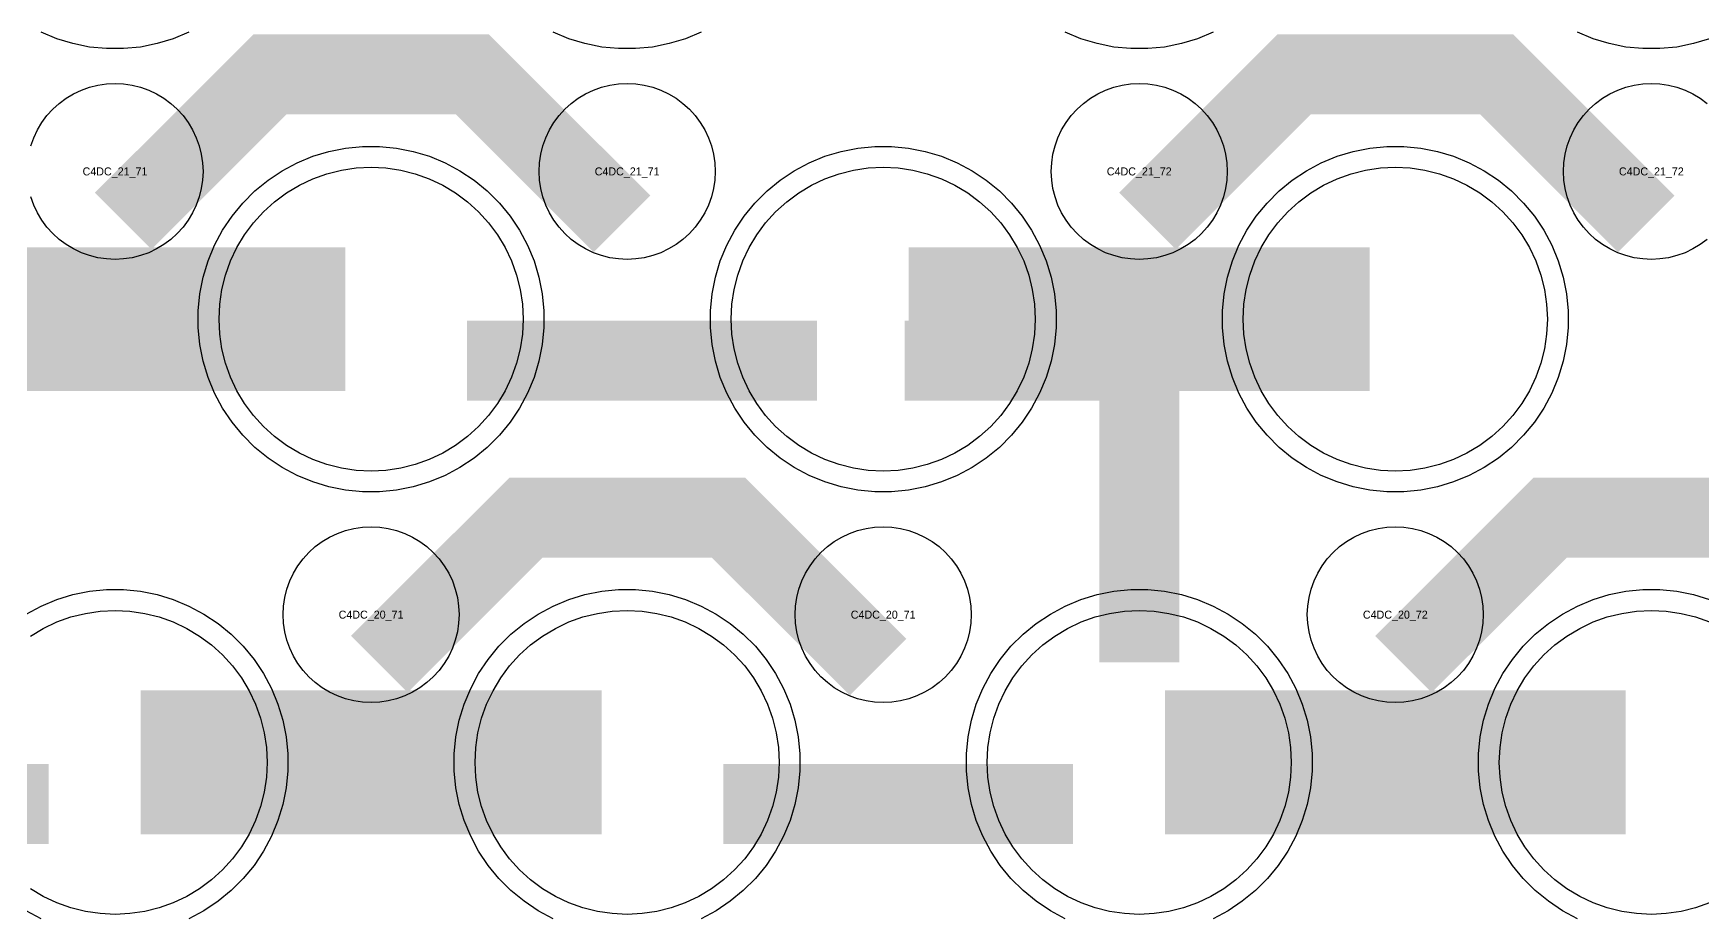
# Model space of a CAD drawing. Extents: x -11880 to 11880, y -14992 to 14992.
# Drawn here: x 10694 to 11216, y -12117 to -11840 of the extents above; entities that cross this region are included whole.
import ezdxf
from ezdxf.enums import TextEntityAlignment as Align

# ---------------------------------------------------------------- set-up
doc = ezdxf.new("R2010")
doc.units = 0
doc.header["$MEASUREMENT"] = 0
for name, color, linetype in [('GDS_775_DT_237', 138, 'CONTINUOUS'), ('RDL1_FS', 34, 'CONTINUOUS'), ('RDL_BS', 160, 'CONTINUOUS')]:
    doc.layers.add(name, color=color, linetype=linetype)

msp = doc.modelspace()

# ---------------------------------------------------------------- linework, layer by layer
at = {"layer": 'RDL1_FS'}
for points in [[(10800, -11977.229), (10795.343, -11977), (10790.732, -11976.316), (10786.209, -11975.184), (10781.819, -11973.612), (10777.605, -11971.62), (10773.605, -11969.222), (10769.86, -11966.444), (10766.406, -11963.314), (10763.276, -11959.86), (10760.498, -11956.115), (10758.1, -11952.115), (10756.108, -11947.901), (10754.536, -11943.511), (10753.404, -11938.988), (10752.72, -11934.377), (10752.491, -11929.72), (10752.72, -11925.063), (10753.404, -11920.452), (10754.536, -11915.929), (10756.108, -11911.539), (10758.1, -11907.325), (10760.498, -11903.325), (10763.276, -11899.58), (10766.406, -11896.126), (10769.86, -11892.996), (10773.605, -11890.218), (10777.605, -11887.82), (10781.819, -11885.828), (10786.209, -11884.256), (10790.732, -11883.124), (10795.343, -11882.44), (10800, -11882.211), (10804.657, -11882.44), (10809.268, -11883.124), (10813.791, -11884.256), (10818.181, -11885.828), (10822.395, -11887.82), (10826.395, -11890.218), (10830.14, -11892.996), (10833.594, -11896.126), (10836.724, -11899.58), (10839.502, -11903.325), (10841.9, -11907.325), (10843.892, -11911.539), (10845.464, -11915.929), (10846.596, -11920.452), (10847.28, -11925.063), (10847.509, -11929.72), (10847.28, -11934.377), (10846.596, -11938.988), (10845.464, -11943.511), (10843.892, -11947.901), (10841.9, -11952.115), (10839.502, -11956.115), (10836.724, -11959.86), (10833.594, -11963.314), (10830.14, -11966.444), (10826.395, -11969.222), (10822.395, -11971.62), (10818.181, -11973.612), (10813.791, -11975.184), (10809.268, -11976.316), (10804.657, -11977)], [(10960, -11977.229), (10955.343, -11977), (10950.732, -11976.316), (10946.209, -11975.184), (10941.819, -11973.612), (10937.605, -11971.62), (10933.605, -11969.222), (10929.86, -11966.444), (10926.406, -11963.314), (10923.276, -11959.86), (10920.498, -11956.115), (10918.1, -11952.115), (10916.108, -11947.901), (10914.536, -11943.511), (10913.404, -11938.988), (10912.72, -11934.377), (10912.491, -11929.72), (10912.72, -11925.063), (10913.404, -11920.452), (10914.536, -11915.929), (10916.108, -11911.539), (10918.1, -11907.325), (10920.498, -11903.325), (10923.276, -11899.58), (10926.406, -11896.126), (10929.86, -11892.996), (10933.605, -11890.218), (10937.605, -11887.82), (10941.819, -11885.828), (10946.209, -11884.256), (10950.732, -11883.124), (10955.343, -11882.44), (10960, -11882.211), (10964.657, -11882.44), (10969.268, -11883.124), (10973.791, -11884.256), (10978.181, -11885.828), (10982.395, -11887.82), (10986.395, -11890.218), (10990.14, -11892.996), (10993.594, -11896.126), (10996.724, -11899.58), (10999.502, -11903.325), (11001.9, -11907.325), (11003.892, -11911.539), (11005.464, -11915.929), (11006.596, -11920.452), (11007.28, -11925.063), (11007.509, -11929.72), (11007.28, -11934.377), (11006.596, -11938.988), (11005.464, -11943.511), (11003.892, -11947.901), (11001.9, -11952.115), (10999.502, -11956.115), (10996.724, -11959.86), (10993.594, -11963.314), (10990.14, -11966.444), (10986.395, -11969.222), (10982.395, -11971.62), (10978.181, -11973.612), (10973.791, -11975.184), (10969.268, -11976.316), (10964.657, -11977)], [(11120, -11977.229), (11115.343, -11977), (11110.732, -11976.316), (11106.209, -11975.184), (11101.819, -11973.612), (11097.605, -11971.62), (11093.605, -11969.222), (11089.86, -11966.444), (11086.406, -11963.314), (11083.276, -11959.86), (11080.498, -11956.115), (11078.1, -11952.115), (11076.108, -11947.901), (11074.536, -11943.511), (11073.404, -11938.988), (11072.72, -11934.377), (11072.491, -11929.72), (11072.72, -11925.063), (11073.404, -11920.452), (11074.536, -11915.929), (11076.108, -11911.539), (11078.1, -11907.325), (11080.498, -11903.325), (11083.276, -11899.58), (11086.406, -11896.126), (11089.86, -11892.996), (11093.605, -11890.218), (11097.605, -11887.82), (11101.819, -11885.828), (11106.209, -11884.256), (11110.732, -11883.124), (11115.343, -11882.44), (11120, -11882.211), (11124.657, -11882.44), (11129.268, -11883.124), (11133.791, -11884.256), (11138.181, -11885.828), (11142.395, -11887.82), (11146.395, -11890.218), (11150.14, -11892.996), (11153.594, -11896.126), (11156.724, -11899.58), (11159.502, -11903.325), (11161.9, -11907.325), (11163.892, -11911.539), (11165.464, -11915.929), (11166.596, -11920.452), (11167.28, -11925.063), (11167.509, -11929.72), (11167.28, -11934.377), (11166.596, -11938.988), (11165.464, -11943.511), (11163.892, -11947.901), (11161.9, -11952.115), (11159.502, -11956.115), (11156.724, -11959.86), (11153.594, -11963.314), (11150.14, -11966.444), (11146.395, -11969.222), (11142.395, -11971.62), (11138.181, -11973.612), (11133.791, -11975.184), (11129.268, -11976.316), (11124.657, -11977)], [(10880, -12115.794), (10875.343, -12115.565), (10870.732, -12114.881), (10866.209, -12113.749), (10861.819, -12112.177), (10857.605, -12110.185), (10853.605, -12107.787), (10849.86, -12105.009), (10846.406, -12101.879), (10843.276, -12098.425), (10840.498, -12094.68), (10838.1, -12090.68), (10836.108, -12086.466), (10834.536, -12082.076), (10833.404, -12077.553), (10832.72, -12072.942), (10832.491, -12068.285), (10832.72, -12063.628), (10833.404, -12059.017), (10834.536, -12054.494), (10836.108, -12050.104), (10838.1, -12045.89), (10840.498, -12041.89), (10843.276, -12038.145), (10846.406, -12034.691), (10849.86, -12031.561), (10853.605, -12028.783), (10857.605, -12026.385), (10861.819, -12024.393), (10866.209, -12022.821), (10870.732, -12021.689), (10875.343, -12021.005), (10880, -12020.776), (10884.657, -12021.005), (10889.268, -12021.689), (10893.791, -12022.821), (10898.181, -12024.393), (10902.395, -12026.385), (10906.395, -12028.783), (10910.14, -12031.561), (10913.594, -12034.691), (10916.724, -12038.145), (10919.502, -12041.89), (10921.9, -12045.89), (10923.892, -12050.104), (10925.464, -12054.494), (10926.596, -12059.017), (10927.28, -12063.628), (10927.509, -12068.285), (10927.28, -12072.942), (10926.596, -12077.553), (10925.464, -12082.076), (10923.892, -12086.466), (10921.9, -12090.68), (10919.502, -12094.68), (10916.724, -12098.425), (10913.594, -12101.879), (10910.14, -12105.009), (10906.395, -12107.787), (10902.395, -12110.185), (10898.181, -12112.177), (10893.791, -12113.749), (10889.268, -12114.881), (10884.657, -12115.565)], [(11040, -12115.794), (11035.343, -12115.565), (11030.732, -12114.881), (11026.209, -12113.749), (11021.819, -12112.177), (11017.605, -12110.185), (11013.605, -12107.787), (11009.86, -12105.009), (11006.406, -12101.879), (11003.276, -12098.425), (11000.498, -12094.68), (10998.1, -12090.68), (10996.108, -12086.466), (10994.536, -12082.076), (10993.404, -12077.553), (10992.72, -12072.942), (10992.491, -12068.285), (10992.72, -12063.628), (10993.404, -12059.017), (10994.536, -12054.494), (10996.108, -12050.104), (10998.1, -12045.89), (11000.498, -12041.89), (11003.276, -12038.145), (11006.406, -12034.691), (11009.86, -12031.561), (11013.605, -12028.783), (11017.605, -12026.385), (11021.819, -12024.393), (11026.209, -12022.821), (11030.732, -12021.689), (11035.343, -12021.005), (11040, -12020.776), (11044.657, -12021.005), (11049.268, -12021.689), (11053.791, -12022.821), (11058.181, -12024.393), (11062.395, -12026.385), (11066.395, -12028.783), (11070.14, -12031.561), (11073.594, -12034.691), (11076.724, -12038.145), (11079.502, -12041.89), (11081.9, -12045.89), (11083.892, -12050.104), (11085.464, -12054.494), (11086.596, -12059.017), (11087.28, -12063.628), (11087.509, -12068.285), (11087.28, -12072.942), (11086.596, -12077.553), (11085.464, -12082.076), (11083.892, -12086.466), (11081.9, -12090.68), (11079.502, -12094.68), (11076.724, -12098.425), (11073.594, -12101.879), (11070.14, -12105.009), (11066.395, -12107.787), (11062.395, -12110.185), (11058.181, -12112.177), (11053.791, -12113.749), (11049.268, -12114.881), (11044.657, -12115.565)]]:
    msp.add_lwpolyline(points, close=True, dxfattribs=at)
for points in [[(10648.002, -11929.72, 45, 45, 0), (10720.002, -11929.72, 45, 45, 0)], [(10720.002, -11929.72, 45, 45, 0), (10792.002, -11929.72, 45, 45, 0)], [(10968.002, -11929.72, 45, 45, 0), (11040.002, -11929.72, 45, 45, 0)], [(11040.002, -11929.72, 45, 45, 0), (11112.002, -11929.72, 45, 45, 0)], [(10728.002, -12068.285, 45, 45, 0), (10800.002, -12068.285, 45, 45, 0)], [(10800.002, -12068.285, 45, 45, 0), (10872.002, -12068.285, 45, 45, 0)], [(11048.002, -12068.285, 45, 45, 0), (11120.002, -12068.285, 45, 45, 0)], [(11120.002, -12068.285, 45, 45, 0), (11192.002, -12068.285, 45, 45, 0)]]:
    msp.add_lwpolyline(points, format="xyseb", dxfattribs=at)
for points in [[(10693.605, -12028.783), (10697.605, -12026.385), (10701.819, -12024.393), (10706.209, -12022.821), (10710.732, -12021.689), (10715.343, -12021.005), (10720, -12020.776), (10724.657, -12021.005), (10729.268, -12021.689), (10733.791, -12022.821), (10738.181, -12024.393), (10742.395, -12026.385), (10746.395, -12028.783), (10750.14, -12031.561), (10753.594, -12034.691), (10756.724, -12038.145), (10759.502, -12041.89), (10761.9, -12045.89), (10763.892, -12050.104), (10765.464, -12054.494), (10766.596, -12059.017), (10767.28, -12063.628), (10767.509, -12068.285), (10767.28, -12072.942), (10766.596, -12077.553), (10765.464, -12082.076), (10763.892, -12086.466), (10761.9, -12090.68), (10759.502, -12094.68), (10756.724, -12098.425), (10753.594, -12101.879), (10750.14, -12105.009), (10746.395, -12107.787), (10742.395, -12110.185), (10738.181, -12112.177), (10733.791, -12113.749), (10729.268, -12114.881), (10724.657, -12115.565), (10720, -12115.794), (10715.343, -12115.565), (10710.732, -12114.881), (10706.209, -12113.749), (10701.819, -12112.177), (10697.605, -12110.185), (10693.605, -12107.787)], [(11218.181, -12112.177), (11213.791, -12113.749), (11209.268, -12114.881), (11204.657, -12115.565), (11200, -12115.794), (11195.343, -12115.565), (11190.732, -12114.881), (11186.209, -12113.749), (11181.819, -12112.177), (11177.605, -12110.185), (11173.605, -12107.787), (11169.86, -12105.009), (11166.406, -12101.879), (11163.276, -12098.425), (11160.498, -12094.68), (11158.1, -12090.68), (11156.108, -12086.466), (11154.536, -12082.076), (11153.404, -12077.553), (11152.72, -12072.942), (11152.491, -12068.285), (11152.72, -12063.628), (11153.404, -12059.017), (11154.536, -12054.494), (11156.108, -12050.104), (11158.1, -12045.89), (11160.498, -12041.89), (11163.276, -12038.145), (11166.406, -12034.691), (11169.86, -12031.561), (11173.605, -12028.783), (11177.605, -12026.385), (11181.819, -12024.393), (11186.209, -12022.821), (11190.732, -12021.689), (11195.343, -12021.005), (11200, -12020.776), (11204.657, -12021.005), (11209.268, -12021.689), (11213.791, -12022.821), (11218.181, -12024.393)]]:
    msp.add_lwpolyline(points, dxfattribs=at)
at = {"layer": 'RDL_BS', "color": 241, "true_color": 0xf7abae}
for points in [[(10743.115, -11840.03), (10738.205, -11842.061), (10733.165, -11843.592), (10727.938, -11844.638), (10722.644, -11845.155), (10717.356, -11845.155), (10712.062, -11844.638), (10706.835, -11843.592), (10701.795, -11842.061), (10696.885, -11840.03)], [(10903.115, -11840.03), (10898.205, -11842.061), (10893.165, -11843.592), (10887.938, -11844.638), (10882.644, -11845.155), (10877.356, -11845.155), (10872.062, -11844.638), (10866.835, -11843.592), (10861.795, -11842.061), (10856.885, -11840.03)], [(11063.115, -11840.03), (11058.205, -11842.061), (11053.165, -11843.592), (11047.938, -11844.638), (11042.644, -11845.155), (11037.356, -11845.155), (11032.062, -11844.638), (11026.835, -11843.592), (11021.795, -11842.061), (11016.885, -11840.03)], [(11218.205, -11842.061), (11213.165, -11843.592), (11207.938, -11844.638), (11202.644, -11845.155), (11197.356, -11845.155), (11192.062, -11844.638), (11186.835, -11843.592), (11181.795, -11842.061), (11176.885, -11840.03)]]:
    msp.add_lwpolyline(points, dxfattribs=at)
at = {"layer": 'RDL_BS'}
for points in [[(10722.562, -11899.034, 25, 25, 0), (10768.377, -11853.219, 25, 25, 0), (10801.93, -11853.219, 25, 25, 0)], [(10878.401, -11899.933, 25, 25, 0), (10831.687, -11853.219, 25, 25, 0), (10801.929, -11853.219, 25, 25, 0)], [(11042.562, -11899.034, 25, 25, 0), (11088.377, -11853.219, 25, 25, 0), (11121.93, -11853.219, 25, 25, 0)], [(11198.401, -11899.933, 25, 25, 0), (11151.687, -11853.219, 25, 25, 0), (11121.929, -11853.219, 25, 25, 0)], [(11040, -12037.01, 25, 25, 0), (11040, -11930.233, 25, 25, 0)], [(11040, -12037.01, 25, 25, 0), (11040, -11930.233, 25, 25, 0)], [(10830.016, -11942.733, 25, 25, 0), (10939.281, -11942.733, 25, 25, 0)], [(11052.5, -11942.733, 25, 25, 0), (10966.667, -11942.733, 25, 25, 0)], [(11052.5, -11942.733, 25, 25, 0), (10987.833, -11942.733, 25, 25, 0)], [(10802.562, -12037.599, 25, 25, 0), (10848.377, -11991.784, 25, 25, 0), (10881.93, -11991.784, 25, 25, 0)], [(10958.401, -12038.498, 25, 25, 0), (10911.687, -11991.784, 25, 25, 0), (10881.929, -11991.784, 25, 25, 0)], [(11122.562, -12037.599, 25, 25, 0), (11168.377, -11991.784, 25, 25, 0), (11201.93, -11991.784, 25, 25, 0)], [(11278.401, -12038.498, 25, 25, 0), (11231.687, -11991.784, 25, 25, 0), (11201.929, -11991.784, 25, 25, 0)], [(10590.016, -12081.298, 25, 25, 0), (10699.281, -12081.298, 25, 25, 0)], [(10910.016, -12081.298, 25, 25, 0), (11019.281, -12081.298, 25, 25, 0)]]:
    msp.add_lwpolyline(points, format="xyseb", dxfattribs=at)
for points in [[(10693.691, -11875.548), (10694.598, -11873.013), (10695.75, -11870.576), (10697.143, -11868.252), (10698.746, -11866.089), (10700.558, -11864.09), (10702.557, -11862.278), (10704.72, -11860.675), (10707.044, -11859.282), (10709.481, -11858.13), (10712.016, -11857.223), (10714.635, -11856.566), (10717.307, -11856.17), (10720, -11856.038), (10722.693, -11856.17), (10725.365, -11856.566), (10727.984, -11857.223), (10730.519, -11858.13), (10732.956, -11859.282), (10735.28, -11860.675), (10737.443, -11862.278), (10739.442, -11864.09), (10741.254, -11866.089), (10742.857, -11868.252), (10744.25, -11870.576), (10745.402, -11873.013), (10746.309, -11875.548), (10746.966, -11878.167), (10747.362, -11880.839), (10747.494, -11883.532), (10747.362, -11886.225), (10746.966, -11888.897), (10746.309, -11891.516), (10745.402, -11894.051), (10744.25, -11896.488), (10742.857, -11898.812), (10741.254, -11900.975), (10739.442, -11902.974), (10737.443, -11904.786), (10735.28, -11906.389), (10732.956, -11907.782), (10730.519, -11908.934), (10727.984, -11909.841), (10725.365, -11910.498), (10722.693, -11910.894), (10720, -11911.026), (10717.307, -11910.894), (10714.635, -11910.498), (10712.016, -11909.841), (10709.481, -11908.934), (10707.044, -11907.782), (10704.72, -11906.389), (10702.557, -11904.786), (10700.558, -11902.974), (10698.746, -11900.975), (10697.143, -11898.812), (10695.75, -11896.488), (10694.598, -11894.051), (10693.691, -11891.516)], [(11217.443, -11904.786), (11215.28, -11906.389), (11212.956, -11907.782), (11210.519, -11908.934), (11207.984, -11909.841), (11205.365, -11910.498), (11202.693, -11910.894), (11200, -11911.026), (11197.307, -11910.894), (11194.635, -11910.498), (11192.016, -11909.841), (11189.481, -11908.934), (11187.044, -11907.782), (11184.72, -11906.389), (11182.557, -11904.786), (11180.558, -11902.974), (11178.746, -11900.975), (11177.143, -11898.812), (11175.75, -11896.488), (11174.598, -11894.051), (11173.691, -11891.516), (11173.034, -11888.897), (11172.638, -11886.225), (11172.506, -11883.532), (11172.638, -11880.839), (11173.034, -11878.167), (11173.691, -11875.548), (11174.598, -11873.013), (11175.75, -11870.576), (11177.143, -11868.252), (11178.746, -11866.089), (11180.558, -11864.09), (11182.557, -11862.278), (11184.72, -11860.675), (11187.044, -11859.282), (11189.481, -11858.13), (11192.016, -11857.223), (11194.635, -11856.566), (11197.307, -11856.17), (11200, -11856.038), (11202.693, -11856.17), (11205.365, -11856.566), (11207.984, -11857.223), (11210.519, -11858.13), (11212.956, -11859.282), (11215.28, -11860.675), (11217.443, -11862.278)], [(10692.223, -12021.902), (10696.885, -12019.41), (10701.795, -12017.379), (10706.835, -12015.848), (10712.062, -12014.802), (10717.356, -12014.285), (10722.644, -12014.285), (10727.938, -12014.802), (10733.165, -12015.848), (10738.205, -12017.379), (10743.115, -12019.41), (10747.777, -12021.902), (10752.191, -12024.849), (10756.292, -12028.211), (10760.074, -12031.993), (10763.436, -12036.094), (10766.383, -12040.508), (10768.875, -12045.17), (10770.906, -12050.08), (10772.437, -12055.12), (10773.483, -12060.347), (10774, -12065.641), (10774, -12070.929), (10773.483, -12076.223), (10772.437, -12081.45), (10770.906, -12086.49), (10768.875, -12091.4), (10766.383, -12096.062), (10763.436, -12100.476), (10760.074, -12104.577), (10756.292, -12108.359), (10752.191, -12111.721), (10747.777, -12114.668), (10743.115, -12117.16)], [(10856.885, -12117.16), (10852.223, -12114.668), (10847.809, -12111.721), (10843.708, -12108.359), (10839.926, -12104.577), (10836.564, -12100.476), (10833.617, -12096.062), (10831.125, -12091.4), (10829.094, -12086.49), (10827.563, -12081.45), (10826.517, -12076.223), (10826, -12070.929), (10826, -12065.641), (10826.517, -12060.347), (10827.563, -12055.12), (10829.094, -12050.08), (10831.125, -12045.17), (10833.617, -12040.508), (10836.564, -12036.094), (10839.926, -12031.993), (10843.708, -12028.211), (10847.809, -12024.849), (10852.223, -12021.902), (10856.885, -12019.41), (10861.795, -12017.379), (10866.835, -12015.848), (10872.062, -12014.802), (10877.356, -12014.285), (10882.644, -12014.285), (10887.938, -12014.802), (10893.165, -12015.848), (10898.205, -12017.379), (10903.115, -12019.41), (10907.777, -12021.902), (10912.191, -12024.849), (10916.292, -12028.211), (10920.074, -12031.993), (10923.436, -12036.094), (10926.383, -12040.508), (10928.875, -12045.17), (10930.906, -12050.08), (10932.437, -12055.12), (10933.483, -12060.347), (10934, -12065.641), (10934, -12070.929), (10933.483, -12076.223), (10932.437, -12081.45), (10930.906, -12086.49), (10928.875, -12091.4), (10926.383, -12096.062), (10923.436, -12100.476), (10920.074, -12104.577), (10916.292, -12108.359), (10912.191, -12111.721), (10907.777, -12114.668), (10903.115, -12117.16)], [(11016.885, -12117.16), (11012.223, -12114.668), (11007.809, -12111.721), (11003.708, -12108.359), (10999.926, -12104.577), (10996.564, -12100.476), (10993.617, -12096.062), (10991.125, -12091.4), (10989.094, -12086.49), (10987.563, -12081.45), (10986.517, -12076.223), (10986, -12070.929), (10986, -12065.641), (10986.517, -12060.347), (10987.563, -12055.12), (10989.094, -12050.08), (10991.125, -12045.17), (10993.617, -12040.508), (10996.564, -12036.094), (10999.926, -12031.993), (11003.708, -12028.211), (11007.809, -12024.849), (11012.223, -12021.902), (11016.885, -12019.41), (11021.795, -12017.379), (11026.835, -12015.848), (11032.062, -12014.802), (11037.356, -12014.285), (11042.644, -12014.285), (11047.938, -12014.802), (11053.165, -12015.848), (11058.205, -12017.379), (11063.115, -12019.41), (11067.777, -12021.902), (11072.191, -12024.849), (11076.292, -12028.211), (11080.074, -12031.993), (11083.436, -12036.094), (11086.383, -12040.508), (11088.875, -12045.17), (11090.906, -12050.08), (11092.437, -12055.12), (11093.483, -12060.347), (11094, -12065.641), (11094, -12070.929), (11093.483, -12076.223), (11092.437, -12081.45), (11090.906, -12086.49), (11088.875, -12091.4), (11086.383, -12096.062), (11083.436, -12100.476), (11080.074, -12104.577), (11076.292, -12108.359), (11072.191, -12111.721), (11067.777, -12114.668), (11063.115, -12117.16)], [(11176.885, -12117.16), (11172.223, -12114.668), (11167.809, -12111.721), (11163.708, -12108.359), (11159.926, -12104.577), (11156.564, -12100.476), (11153.617, -12096.062), (11151.125, -12091.4), (11149.094, -12086.49), (11147.563, -12081.45), (11146.517, -12076.223), (11146, -12070.929), (11146, -12065.641), (11146.517, -12060.347), (11147.563, -12055.12), (11149.094, -12050.08), (11151.125, -12045.17), (11153.617, -12040.508), (11156.564, -12036.094), (11159.926, -12031.993), (11163.708, -12028.211), (11167.809, -12024.849), (11172.223, -12021.902), (11176.885, -12019.41), (11181.795, -12017.379), (11186.835, -12015.848), (11192.062, -12014.802), (11197.356, -12014.285), (11202.644, -12014.285), (11207.938, -12014.802), (11213.165, -12015.848), (11218.205, -12017.379)], [(10696.885, -12117.16), (10692.223, -12114.668)]]:
    msp.add_lwpolyline(points, dxfattribs=at)
for points in [[(10880, -11911.026), (10877.307, -11910.894), (10874.635, -11910.498), (10872.016, -11909.841), (10869.481, -11908.934), (10867.044, -11907.782), (10864.72, -11906.389), (10862.557, -11904.786), (10860.558, -11902.974), (10858.746, -11900.975), (10857.143, -11898.812), (10855.75, -11896.488), (10854.598, -11894.051), (10853.691, -11891.516), (10853.034, -11888.897), (10852.638, -11886.225), (10852.506, -11883.532), (10852.638, -11880.839), (10853.034, -11878.167), (10853.691, -11875.548), (10854.598, -11873.013), (10855.75, -11870.576), (10857.143, -11868.252), (10858.746, -11866.089), (10860.558, -11864.09), (10862.557, -11862.278), (10864.72, -11860.675), (10867.044, -11859.282), (10869.481, -11858.13), (10872.016, -11857.223), (10874.635, -11856.566), (10877.307, -11856.17), (10880, -11856.038), (10882.693, -11856.17), (10885.365, -11856.566), (10887.984, -11857.223), (10890.519, -11858.13), (10892.956, -11859.282), (10895.28, -11860.675), (10897.443, -11862.278), (10899.442, -11864.09), (10901.254, -11866.089), (10902.857, -11868.252), (10904.25, -11870.576), (10905.402, -11873.013), (10906.309, -11875.548), (10906.966, -11878.167), (10907.362, -11880.839), (10907.494, -11883.532), (10907.362, -11886.225), (10906.966, -11888.897), (10906.309, -11891.516), (10905.402, -11894.051), (10904.25, -11896.488), (10902.857, -11898.812), (10901.254, -11900.975), (10899.442, -11902.974), (10897.443, -11904.786), (10895.28, -11906.389), (10892.956, -11907.782), (10890.519, -11908.934), (10887.984, -11909.841), (10885.365, -11910.498), (10882.693, -11910.894)], [(11040, -11911.026), (11037.307, -11910.894), (11034.635, -11910.498), (11032.016, -11909.841), (11029.481, -11908.934), (11027.044, -11907.782), (11024.72, -11906.389), (11022.557, -11904.786), (11020.558, -11902.974), (11018.746, -11900.975), (11017.143, -11898.812), (11015.75, -11896.488), (11014.598, -11894.051), (11013.691, -11891.516), (11013.034, -11888.897), (11012.638, -11886.225), (11012.506, -11883.532), (11012.638, -11880.839), (11013.034, -11878.167), (11013.691, -11875.548), (11014.598, -11873.013), (11015.75, -11870.576), (11017.143, -11868.252), (11018.746, -11866.089), (11020.558, -11864.09), (11022.557, -11862.278), (11024.72, -11860.675), (11027.044, -11859.282), (11029.481, -11858.13), (11032.016, -11857.223), (11034.635, -11856.566), (11037.307, -11856.17), (11040, -11856.038), (11042.693, -11856.17), (11045.365, -11856.566), (11047.984, -11857.223), (11050.519, -11858.13), (11052.956, -11859.282), (11055.28, -11860.675), (11057.443, -11862.278), (11059.442, -11864.09), (11061.254, -11866.089), (11062.857, -11868.252), (11064.25, -11870.576), (11065.402, -11873.013), (11066.309, -11875.548), (11066.966, -11878.167), (11067.362, -11880.839), (11067.494, -11883.532), (11067.362, -11886.225), (11066.966, -11888.897), (11066.309, -11891.516), (11065.402, -11894.051), (11064.25, -11896.488), (11062.857, -11898.812), (11061.254, -11900.975), (11059.442, -11902.974), (11057.443, -11904.786), (11055.28, -11906.389), (11052.956, -11907.782), (11050.519, -11908.934), (11047.984, -11909.841), (11045.365, -11910.498), (11042.693, -11910.894)], [(10797.356, -11983.72), (10792.062, -11983.203), (10786.835, -11982.157), (10781.795, -11980.626), (10776.885, -11978.595), (10772.223, -11976.103), (10767.809, -11973.156), (10763.708, -11969.794), (10759.926, -11966.012), (10756.564, -11961.911), (10753.617, -11957.497), (10751.125, -11952.835), (10749.094, -11947.925), (10747.563, -11942.885), (10746.517, -11937.658), (10746, -11932.364), (10746, -11927.076), (10746.517, -11921.782), (10747.563, -11916.555), (10749.094, -11911.515), (10751.125, -11906.605), (10753.617, -11901.943), (10756.564, -11897.529), (10759.926, -11893.428), (10763.708, -11889.646), (10767.809, -11886.284), (10772.223, -11883.337), (10776.885, -11880.845), (10781.795, -11878.814), (10786.835, -11877.283), (10792.062, -11876.237), (10797.356, -11875.72), (10802.644, -11875.72), (10807.938, -11876.237), (10813.165, -11877.283), (10818.205, -11878.814), (10823.115, -11880.845), (10827.777, -11883.337), (10832.191, -11886.284), (10836.292, -11889.646), (10840.074, -11893.428), (10843.436, -11897.529), (10846.383, -11901.943), (10848.875, -11906.605), (10850.906, -11911.515), (10852.437, -11916.555), (10853.483, -11921.782), (10854, -11927.076), (10854, -11932.364), (10853.483, -11937.658), (10852.437, -11942.885), (10850.906, -11947.925), (10848.875, -11952.835), (10846.383, -11957.497), (10843.436, -11961.911), (10840.074, -11966.012), (10836.292, -11969.794), (10832.191, -11973.156), (10827.777, -11976.103), (10823.115, -11978.595), (10818.205, -11980.626), (10813.165, -11982.157), (10807.938, -11983.203), (10802.644, -11983.72)], [(10957.356, -11983.72), (10952.062, -11983.203), (10946.835, -11982.157), (10941.795, -11980.626), (10936.885, -11978.595), (10932.223, -11976.103), (10927.809, -11973.156), (10923.708, -11969.794), (10919.926, -11966.012), (10916.564, -11961.911), (10913.617, -11957.497), (10911.125, -11952.835), (10909.094, -11947.925), (10907.563, -11942.885), (10906.517, -11937.658), (10906, -11932.364), (10906, -11927.076), (10906.517, -11921.782), (10907.563, -11916.555), (10909.094, -11911.515), (10911.125, -11906.605), (10913.617, -11901.943), (10916.564, -11897.529), (10919.926, -11893.428), (10923.708, -11889.646), (10927.809, -11886.284), (10932.223, -11883.337), (10936.885, -11880.845), (10941.795, -11878.814), (10946.835, -11877.283), (10952.062, -11876.237), (10957.356, -11875.72), (10962.644, -11875.72), (10967.938, -11876.237), (10973.165, -11877.283), (10978.205, -11878.814), (10983.115, -11880.845), (10987.777, -11883.337), (10992.191, -11886.284), (10996.292, -11889.646), (11000.074, -11893.428), (11003.436, -11897.529), (11006.383, -11901.943), (11008.875, -11906.605), (11010.906, -11911.515), (11012.437, -11916.555), (11013.483, -11921.782), (11014, -11927.076), (11014, -11932.364), (11013.483, -11937.658), (11012.437, -11942.885), (11010.906, -11947.925), (11008.875, -11952.835), (11006.383, -11957.497), (11003.436, -11961.911), (11000.074, -11966.012), (10996.292, -11969.794), (10992.191, -11973.156), (10987.777, -11976.103), (10983.115, -11978.595), (10978.205, -11980.626), (10973.165, -11982.157), (10967.938, -11983.203), (10962.644, -11983.72)], [(11117.356, -11983.72), (11112.062, -11983.203), (11106.835, -11982.157), (11101.795, -11980.626), (11096.885, -11978.595), (11092.223, -11976.103), (11087.809, -11973.156), (11083.708, -11969.794), (11079.926, -11966.012), (11076.564, -11961.911), (11073.617, -11957.497), (11071.125, -11952.835), (11069.094, -11947.925), (11067.563, -11942.885), (11066.517, -11937.658), (11066, -11932.364), (11066, -11927.076), (11066.517, -11921.782), (11067.563, -11916.555), (11069.094, -11911.515), (11071.125, -11906.605), (11073.617, -11901.943), (11076.564, -11897.529), (11079.926, -11893.428), (11083.708, -11889.646), (11087.809, -11886.284), (11092.223, -11883.337), (11096.885, -11880.845), (11101.795, -11878.814), (11106.835, -11877.283), (11112.062, -11876.237), (11117.356, -11875.72), (11122.644, -11875.72), (11127.938, -11876.237), (11133.165, -11877.283), (11138.205, -11878.814), (11143.115, -11880.845), (11147.777, -11883.337), (11152.191, -11886.284), (11156.292, -11889.646), (11160.074, -11893.428), (11163.436, -11897.529), (11166.383, -11901.943), (11168.875, -11906.605), (11170.906, -11911.515), (11172.437, -11916.555), (11173.483, -11921.782), (11174, -11927.076), (11174, -11932.364), (11173.483, -11937.658), (11172.437, -11942.885), (11170.906, -11947.925), (11168.875, -11952.835), (11166.383, -11957.497), (11163.436, -11961.911), (11160.074, -11966.012), (11156.292, -11969.794), (11152.191, -11973.156), (11147.777, -11976.103), (11143.115, -11978.595), (11138.205, -11980.626), (11133.165, -11982.157), (11127.938, -11983.203), (11122.644, -11983.72)], [(10800, -12049.591), (10797.307, -12049.459), (10794.635, -12049.063), (10792.016, -12048.406), (10789.481, -12047.499), (10787.044, -12046.347), (10784.72, -12044.954), (10782.557, -12043.351), (10780.558, -12041.539), (10778.746, -12039.54), (10777.143, -12037.377), (10775.75, -12035.053), (10774.598, -12032.616), (10773.691, -12030.081), (10773.034, -12027.462), (10772.638, -12024.79), (10772.506, -12022.097), (10772.638, -12019.404), (10773.034, -12016.732), (10773.691, -12014.113), (10774.598, -12011.578), (10775.75, -12009.141), (10777.143, -12006.817), (10778.746, -12004.654), (10780.558, -12002.655), (10782.557, -12000.843), (10784.72, -11999.24), (10787.044, -11997.847), (10789.481, -11996.695), (10792.016, -11995.788), (10794.635, -11995.131), (10797.307, -11994.735), (10800, -11994.603), (10802.693, -11994.735), (10805.365, -11995.131), (10807.984, -11995.788), (10810.519, -11996.695), (10812.956, -11997.847), (10815.28, -11999.24), (10817.443, -12000.843), (10819.442, -12002.655), (10821.254, -12004.654), (10822.857, -12006.817), (10824.25, -12009.141), (10825.402, -12011.578), (10826.309, -12014.113), (10826.966, -12016.732), (10827.362, -12019.404), (10827.494, -12022.097), (10827.362, -12024.79), (10826.966, -12027.462), (10826.309, -12030.081), (10825.402, -12032.616), (10824.25, -12035.053), (10822.857, -12037.377), (10821.254, -12039.54), (10819.442, -12041.539), (10817.443, -12043.351), (10815.28, -12044.954), (10812.956, -12046.347), (10810.519, -12047.499), (10807.984, -12048.406), (10805.365, -12049.063), (10802.693, -12049.459)], [(10960, -12049.591), (10957.307, -12049.459), (10954.635, -12049.063), (10952.016, -12048.406), (10949.481, -12047.499), (10947.044, -12046.347), (10944.72, -12044.954), (10942.557, -12043.351), (10940.558, -12041.539), (10938.746, -12039.54), (10937.143, -12037.377), (10935.75, -12035.053), (10934.598, -12032.616), (10933.691, -12030.081), (10933.034, -12027.462), (10932.638, -12024.79), (10932.506, -12022.097), (10932.638, -12019.404), (10933.034, -12016.732), (10933.691, -12014.113), (10934.598, -12011.578), (10935.75, -12009.141), (10937.143, -12006.817), (10938.746, -12004.654), (10940.558, -12002.655), (10942.557, -12000.843), (10944.72, -11999.24), (10947.044, -11997.847), (10949.481, -11996.695), (10952.016, -11995.788), (10954.635, -11995.131), (10957.307, -11994.735), (10960, -11994.603), (10962.693, -11994.735), (10965.365, -11995.131), (10967.984, -11995.788), (10970.519, -11996.695), (10972.956, -11997.847), (10975.28, -11999.24), (10977.443, -12000.843), (10979.442, -12002.655), (10981.254, -12004.654), (10982.857, -12006.817), (10984.25, -12009.141), (10985.402, -12011.578), (10986.309, -12014.113), (10986.966, -12016.732), (10987.362, -12019.404), (10987.494, -12022.097), (10987.362, -12024.79), (10986.966, -12027.462), (10986.309, -12030.081), (10985.402, -12032.616), (10984.25, -12035.053), (10982.857, -12037.377), (10981.254, -12039.54), (10979.442, -12041.539), (10977.443, -12043.351), (10975.28, -12044.954), (10972.956, -12046.347), (10970.519, -12047.499), (10967.984, -12048.406), (10965.365, -12049.063), (10962.693, -12049.459)], [(11120, -12049.591), (11117.307, -12049.459), (11114.635, -12049.063), (11112.016, -12048.406), (11109.481, -12047.499), (11107.044, -12046.347), (11104.72, -12044.954), (11102.557, -12043.351), (11100.558, -12041.539), (11098.746, -12039.54), (11097.143, -12037.377), (11095.75, -12035.053), (11094.598, -12032.616), (11093.691, -12030.081), (11093.034, -12027.462), (11092.638, -12024.79), (11092.506, -12022.097), (11092.638, -12019.404), (11093.034, -12016.732), (11093.691, -12014.113), (11094.598, -12011.578), (11095.75, -12009.141), (11097.143, -12006.817), (11098.746, -12004.654), (11100.558, -12002.655), (11102.557, -12000.843), (11104.72, -11999.24), (11107.044, -11997.847), (11109.481, -11996.695), (11112.016, -11995.788), (11114.635, -11995.131), (11117.307, -11994.735), (11120, -11994.603), (11122.693, -11994.735), (11125.365, -11995.131), (11127.984, -11995.788), (11130.519, -11996.695), (11132.956, -11997.847), (11135.28, -11999.24), (11137.443, -12000.843), (11139.442, -12002.655), (11141.254, -12004.654), (11142.857, -12006.817), (11144.25, -12009.141), (11145.402, -12011.578), (11146.309, -12014.113), (11146.966, -12016.732), (11147.362, -12019.404), (11147.494, -12022.097), (11147.362, -12024.79), (11146.966, -12027.462), (11146.309, -12030.081), (11145.402, -12032.616), (11144.25, -12035.053), (11142.857, -12037.377), (11141.254, -12039.54), (11139.442, -12041.539), (11137.443, -12043.351), (11135.28, -12044.954), (11132.956, -12046.347), (11130.519, -12047.499), (11127.984, -12048.406), (11125.365, -12049.063), (11122.693, -12049.459)]]:
    msp.add_lwpolyline(points, close=True, dxfattribs=at)

# ---------------------------------------------------------------- texts
at = {"layer": 'GDS_775_DT_237'}
for s, p in [('C4DC_21_71', (10720, -11883.532)), ('C4DC_21_71', (10720, -11883.532)), ('C4DC_21_71', (10880, -11883.532)), ('C4DC_21_71', (10880, -11883.532)), ('C4DC_21_72', (11040, -11883.532)), ('C4DC_21_72', (11040, -11883.532)), ('C4DC_21_72', (11200, -11883.532)), ('C4DC_21_72', (11200, -11883.532)), ('C4DC_20_71', (10800, -12022.097)), ('C4DC_20_71', (10800, -12022.097)), ('C4DC_20_71', (10960, -12022.097)), ('C4DC_20_71', (10960, -12022.097)), ('C4DC_20_72', (11120, -12022.097)), ('C4DC_20_72', (11120, -12022.097))]:
    msp.add_text(s, height=2.5, dxfattribs=at).set_placement(p, align=Align.MIDDLE_CENTER)

doc.saveas('drawing.dxf')
